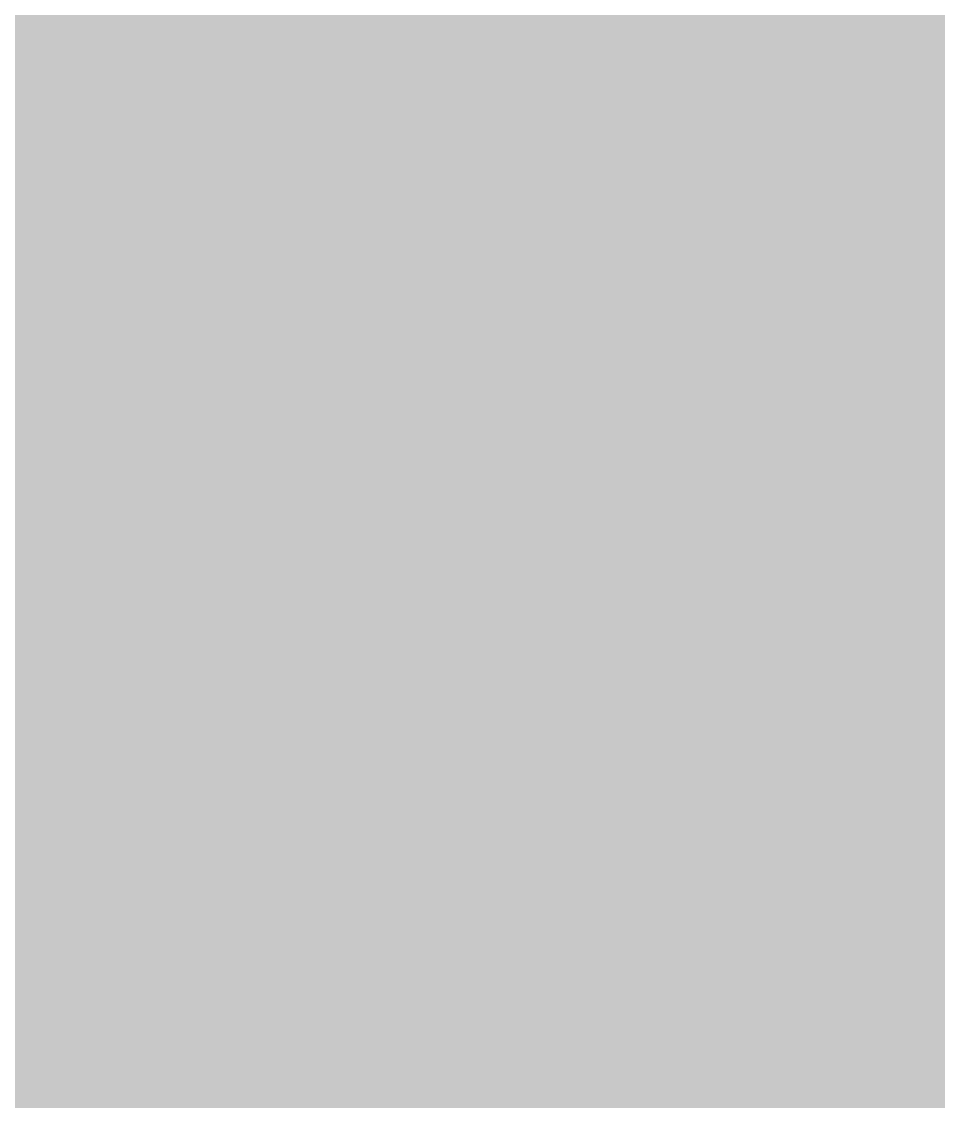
# Model space of a CAD drawing. Extents: x 980 to 1163, y 595 to 881.
# Drawn here: x 1112.92 to 1118.48, y 786.33 to 792.87 of the extents above; entities that cross this region are included whole.
import ezdxf

# ---------------------------------------------------------------- set-up
doc = ezdxf.new("R2010")
doc.units = 0
doc.header["$LTSCALE"] = 10
doc.header["$MEASUREMENT"] = 0
doc.layers.get('0').update_dxf_attribs({"linetype": 'CONTINUOUS'})
for name, color, linetype in [('22-304-2_BOT', 7, 'CONTINUOUS'), ('22-304-2_DRD', 7, 'CONTINUOUS'), ('22-304-2_DRL', 2, 'CONTINUOUS'), ('22-304-2_IN1', 4, 'CONTINUOUS'), ('22-304-2_IN2', 3, 'CONTINUOUS'), ('22-304-2_SMB', 5, 'CONTINUOUS'), ('22-304-2_SMT', 10, 'CONTINUOUS'), ('22-304-2_SPB', 14, 'CONTINUOUS'), ('22-304-2_SSB', 12, 'CONTINUOUS'), ('22-304-2_SST', 11, 'CONTINUOUS'), ('22-304-2_TOP', 13, 'CONTINUOUS'), ('THRUHOLE_TAP', 7, 'CONTINUOUS')]:
    doc.layers.add(name, color=color, linetype=linetype)

# ---------------------------------------------------------------- blocks, each defined once
blk = doc.blocks.new('ROUND_35')
at = {"const_width": 0.40005}
blk.add_lwpolyline([(-0.200024, 0, 1), (0.200024, 0, 1)], format="xyb", close=True, dxfattribs=at)
blk = doc.blocks.new('RECTANGLE_67')
blk.add_solid([(5.40004, 4.70027), (5.40004, -4.70027), (-5.40004, 4.70027), (-5.40004, -4.70027)])
blk = doc.blocks.new('ROUND_86')
at = {"const_width": 0.10033}
blk.add_lwpolyline([(-0.050164, 0, 1), (0.050164, 0, 1)], format="xyb", close=True, dxfattribs=at)
blk = doc.blocks.new('ROUND_80')
at = {"const_width": 0.10033}
blk.add_lwpolyline([(-0.050164, 0, 1), (0.050164, 0, 1)], format="xyb", close=True, dxfattribs=at)

msp = doc.modelspace()

# ---------------------------------------------------------------- linework, layer by layer
at = {"layer": '22-304-2_BOT', "const_width": 0.254}
for points in [[(1143.519262678014, 790.3931644194402), (1142.122262678014, 790.3931644194402), (1141.868262678013, 790.6471644194401), (1123.072262678013, 790.6471644194401), (1121.167262678013, 792.5521644194401), (1100.339262678013, 792.5521644194401), (1099.577262678014, 791.7901644194401)], [(1120.903102678014, 791.91716441944), (1100.600882678013, 791.91716441944)], [(1112.912262678014, 791.91716441944), (1112.912262678014, 772.7833444194401)], [(1113.140862678013, 791.91716441944), (1113.140862678013, 772.7833444194401)], [(1113.369462678014, 791.91716441944), (1113.369462678014, 772.7833444194401)], [(1113.598062678014, 791.91716441944), (1113.598062678014, 772.7833444194401)], [(1113.826662678013, 791.91716441944), (1113.826662678013, 772.7833444194401)], [(1114.055262678014, 791.91716441944), (1114.055262678014, 772.7833444194401)], [(1114.283862678014, 791.91716441944), (1114.283862678014, 772.7833444194401)], [(1114.512462678013, 791.91716441944), (1114.512462678013, 779.7785044194401)], [(1114.741062678014, 791.91716441944), (1114.741062678014, 779.7785044194401)], [(1114.969662678013, 791.91716441944), (1114.969662678013, 779.7785044194401)], [(1115.198262678014, 791.91716441944), (1115.198262678014, 779.7785044194401)], [(1115.426862678014, 791.91716441944), (1115.426862678014, 779.7785044194401)], [(1115.655462678013, 791.91716441944), (1115.655462678013, 779.7785044194401)], [(1115.884062678014, 791.91716441944), (1115.884062678014, 779.7785044194401)], [(1116.112662678014, 791.91716441944), (1116.112662678014, 779.7785044194401)], [(1116.341262678014, 791.91716441944), (1116.341262678014, 779.7785044194401)], [(1116.569862678014, 791.91716441944), (1116.569862678014, 779.7785044194401)], [(1116.798462678013, 791.91716441944), (1116.798462678013, 778.4958044194401)], [(1117.027062678014, 791.91716441944), (1117.027062678014, 778.7244044194401)], [(1117.255662678014, 791.91716441944), (1117.255662678014, 778.95300441944)], [(1117.484262678013, 791.91716441944), (1117.484262678013, 779.1816044194401)], [(1117.712862678014, 791.91716441944), (1117.712862678014, 779.4102044194401)], [(1117.941462678014, 791.91716441944), (1117.941462678014, 779.6388044194401)], [(1118.170062678013, 791.91716441944), (1118.170062678013, 779.8674044194402)], [(1118.398662678014, 791.91716441944), (1118.398662678014, 780.0960044194401)], [(1121.030102678013, 791.7901644194401), (1100.484042678014, 791.7901644194401)], [(1121.258702678014, 791.5615644194402), (1100.456102678014, 791.5615644194402)], [(1121.487302678014, 791.3329644194401), (1100.362122678014, 791.3329644194401)], [(1121.715902678013, 791.1043644194401), (1100.171622678014, 791.1043644194401)], [(1121.944502678014, 790.8757644194401), (1096.900102678014, 790.8757644194401)], [(1122.173102678013, 790.6471644194401), (1097.128702678013, 790.6471644194401)], [(1122.401702678013, 790.4185644194401), (1097.357302678014, 790.4185644194401)], [(1122.630302678014, 790.1899644194401), (1097.585902678014, 790.1899644194401)], [(1141.654902678014, 789.9613644194401), (1097.814502678013, 789.9613644194401)], [(1142.896962678014, 789.7327644194402), (1098.043102678014, 789.7327644194402)], [(1143.336382678013, 789.5041644194401), (1098.271702678014, 789.5041644194401)], [(1145.297262678014, 789.2755644194401), (1098.500302678013, 789.2755644194401)], [(1145.297262678014, 789.0469644194401), (1098.728902678014, 789.0469644194401)], [(1145.297262678014, 788.8183644194401), (1098.909242678013, 788.8183644194401)], [(1145.297262678014, 788.5897644194401), (1099.013382678014, 788.5897644194401)], [(1145.297262678014, 788.3611644194401), (1099.061642678014, 788.3611644194401)], [(1145.297262678014, 788.1325644194401), (1099.069262678014, 788.1325644194401)], [(1119.661042678013, 787.9039644194402), (1099.069262678014, 787.9039644194402)], [(1119.661042678013, 787.6753644194401), (1099.069262678014, 787.6753644194401)], [(1119.661042678013, 787.4467644194401), (1099.069262678014, 787.4467644194401)], [(1119.661042678013, 787.2181644194401), (1099.069262678014, 787.2181644194401)], [(1119.661042678013, 786.9895644194401), (1099.069262678014, 786.9895644194401)], [(1119.661042678013, 786.7609644194401), (1099.069262678014, 786.7609644194401)], [(1119.661042678013, 786.5323644194401), (1099.069262678014, 786.5323644194401)], [(1119.661042678013, 786.3037644194401), (1099.069262678014, 786.3037644194401)]]:
    msp.add_lwpolyline(points, dxfattribs=at)
at = {"layer": '22-304-2_DRD', "const_width": 0.254}
for points in [[(1114.055262678014, 790.2661644194401), (1113.674262678014, 789.8851644194401)], [(1114.563262678013, 790.2661644194401), (1114.055262678014, 790.2661644194401)], [(1114.944262678014, 789.8851644194401), (1114.563262678013, 790.2661644194401)], [(1116.595262678014, 790.2661644194401), (1116.214262678013, 789.8851644194401)], [(1117.103262678014, 790.2661644194401), (1116.595262678014, 790.2661644194401)], [(1117.484262678013, 789.8851644194401), (1117.103262678014, 790.2661644194401)], [(1114.055262678014, 790.0121644194401), (1114.055262678014, 789.8851644194401)], [(1114.182262678014, 790.0121644194401), (1114.055262678014, 790.0121644194401)], [(1114.182262678014, 789.8851644194401), (1114.182262678014, 790.0121644194401)], [(1114.436262678013, 790.0121644194401), (1114.436262678013, 789.8851644194401)], [(1114.563262678013, 790.0121644194401), (1114.436262678013, 790.0121644194401)], [(1114.563262678013, 789.8851644194401), (1114.563262678013, 790.0121644194401)], [(1116.595262678014, 790.0121644194401), (1116.595262678014, 789.8851644194401)], [(1116.722262678014, 790.0121644194401), (1116.595262678014, 790.0121644194401)], [(1116.722262678014, 789.8851644194401), (1116.722262678014, 790.0121644194401)], [(1116.976262678013, 790.0121644194401), (1116.976262678013, 789.8851644194401)], [(1117.103262678014, 790.0121644194401), (1116.976262678013, 790.0121644194401)], [(1117.103262678014, 789.8851644194401), (1117.103262678014, 790.0121644194401)], [(1113.674262678014, 789.8851644194401), (1113.674262678014, 789.3771644194401)], [(1114.055262678014, 789.8851644194401), (1114.182262678014, 789.8851644194401)], [(1114.436262678013, 789.8851644194401), (1114.563262678013, 789.8851644194401)], [(1114.944262678014, 789.3771644194401), (1114.944262678014, 789.8851644194401)], [(1116.214262678013, 789.8851644194401), (1116.214262678013, 789.3771644194401)], [(1116.595262678014, 789.8851644194401), (1116.722262678014, 789.8851644194401)], [(1116.976262678013, 789.8851644194401), (1117.103262678014, 789.8851644194401)], [(1117.484262678013, 789.3771644194401), (1117.484262678013, 789.8851644194401)], [(1114.182262678014, 789.2501644194401), (1113.928262678014, 789.5041644194401)], [(1114.690262678014, 789.5041644194401), (1114.436262678013, 789.2501644194401)], [(1116.722262678014, 789.2501644194401), (1116.468262678014, 789.5041644194401)], [(1117.230262678014, 789.5041644194401), (1116.976262678013, 789.2501644194401)], [(1113.674262678014, 789.3771644194401), (1114.055262678014, 788.9961644194401)], [(1114.563262678013, 788.9961644194401), (1114.944262678014, 789.3771644194401)], [(1116.214262678013, 789.3771644194401), (1116.595262678014, 788.9961644194401)], [(1117.103262678014, 788.9961644194401), (1117.484262678013, 789.3771644194401)], [(1114.436262678013, 789.2501644194401), (1114.182262678014, 789.2501644194401)], [(1116.976262678013, 789.2501644194401), (1116.722262678014, 789.2501644194401)], [(1113.293262678013, 788.9961644194401), (1112.785262678014, 788.9961644194401)], [(1113.674262678014, 788.6151644194401), (1113.293262678013, 788.9961644194401)], [(1114.055262678014, 788.9961644194401), (1114.563262678013, 788.9961644194401)], [(1115.325262678014, 788.9961644194401), (1114.944262678014, 788.6151644194401)], [(1115.833262678014, 788.9961644194401), (1115.325262678014, 788.9961644194401)], [(1116.214262678013, 788.6151644194401), (1115.833262678014, 788.9961644194401)], [(1116.595262678014, 788.9961644194401), (1117.103262678014, 788.9961644194401)], [(1112.912262678014, 788.7421644194401), (1112.785262678014, 788.7421644194401)], [(1112.912262678014, 788.6151644194401), (1112.912262678014, 788.7421644194401)], [(1113.166262678013, 788.7421644194401), (1113.166262678013, 788.6151644194401)], [(1113.293262678013, 788.7421644194401), (1113.166262678013, 788.7421644194401)], [(1113.293262678013, 788.6151644194401), (1113.293262678013, 788.7421644194401)], [(1115.325262678014, 788.7421644194401), (1115.325262678014, 788.6151644194401)], [(1115.452262678014, 788.7421644194401), (1115.325262678014, 788.7421644194401)], [(1115.452262678014, 788.6151644194401), (1115.452262678014, 788.7421644194401)], [(1115.706262678013, 788.7421644194401), (1115.706262678013, 788.6151644194401)], [(1115.833262678014, 788.7421644194401), (1115.706262678013, 788.7421644194401)], [(1115.833262678014, 788.6151644194401), (1115.833262678014, 788.7421644194401)], [(1112.785262678014, 788.6151644194401), (1112.912262678014, 788.6151644194401)], [(1113.166262678013, 788.6151644194401), (1113.293262678013, 788.6151644194401)], [(1113.674262678014, 788.1071644194401), (1113.674262678014, 788.6151644194401)], [(1114.944262678014, 788.6151644194401), (1114.944262678014, 788.1071644194401)], [(1115.325262678014, 788.6151644194401), (1115.452262678014, 788.6151644194401)], [(1115.706262678013, 788.6151644194401), (1115.833262678014, 788.6151644194401)], [(1116.214262678013, 788.1071644194401), (1116.214262678013, 788.6151644194401)], [(1112.912262678014, 787.9801644194401), (1112.658262678013, 788.23416441944)], [(1113.420262678014, 788.23416441944), (1113.166262678013, 787.9801644194401)], [(1115.452262678014, 787.9801644194401), (1115.198262678014, 788.23416441944)], [(1115.960262678014, 788.23416441944), (1115.706262678013, 787.9801644194401)], [(1113.293262678013, 787.7261644194401), (1113.674262678014, 788.1071644194401)], [(1114.944262678014, 788.1071644194401), (1115.325262678014, 787.7261644194401)], [(1115.833262678014, 787.7261644194401), (1116.214262678013, 788.1071644194401)], [(1113.166262678013, 787.9801644194401), (1112.912262678014, 787.9801644194401)], [(1115.706262678013, 787.9801644194401), (1115.452262678014, 787.9801644194401)], [(1112.785262678014, 787.7261644194401), (1113.293262678013, 787.7261644194401)], [(1114.055262678014, 787.7261644194401), (1113.674262678014, 787.3451644194402)], [(1114.563262678013, 787.7261644194401), (1114.055262678014, 787.7261644194401)], [(1114.944262678014, 787.3451644194402), (1114.563262678013, 787.7261644194401)], [(1115.325262678014, 787.7261644194401), (1115.833262678014, 787.7261644194401)], [(1116.595262678014, 787.7261644194401), (1116.214262678013, 787.3451644194402)], [(1117.103262678014, 787.7261644194401), (1116.595262678014, 787.7261644194401)], [(1117.484262678013, 787.3451644194402), (1117.103262678014, 787.7261644194401)], [(1114.055262678014, 787.4721644194401), (1114.055262678014, 787.3451644194402)], [(1114.182262678014, 787.4721644194401), (1114.055262678014, 787.4721644194401)], [(1114.182262678014, 787.3451644194402), (1114.182262678014, 787.4721644194401)], [(1114.436262678013, 787.4721644194401), (1114.436262678013, 787.3451644194402)], [(1114.563262678013, 787.4721644194401), (1114.436262678013, 787.4721644194401)], [(1114.563262678013, 787.3451644194402), (1114.563262678013, 787.4721644194401)], [(1116.595262678014, 787.4721644194401), (1116.595262678014, 787.3451644194402)], [(1116.722262678014, 787.4721644194401), (1116.595262678014, 787.4721644194401)], [(1116.722262678014, 787.3451644194402), (1116.722262678014, 787.4721644194401)], [(1116.976262678013, 787.4721644194401), (1116.976262678013, 787.3451644194402)], [(1117.103262678014, 787.4721644194401), (1116.976262678013, 787.4721644194401)], [(1117.103262678014, 787.3451644194402), (1117.103262678014, 787.4721644194401)], [(1113.674262678014, 787.3451644194402), (1113.674262678014, 786.8371644194401)], [(1114.055262678014, 787.3451644194402), (1114.182262678014, 787.3451644194402)], [(1114.436262678013, 787.3451644194402), (1114.563262678013, 787.3451644194402)], [(1114.944262678014, 786.8371644194401), (1114.944262678014, 787.3451644194402)], [(1116.214262678013, 787.3451644194402), (1116.214262678013, 786.8371644194401)], [(1116.595262678014, 787.3451644194402), (1116.722262678014, 787.3451644194402)], [(1116.976262678013, 787.3451644194402), (1117.103262678014, 787.3451644194402)], [(1117.484262678013, 786.8371644194401), (1117.484262678013, 787.3451644194402)], [(1114.182262678014, 786.7101644194402), (1113.928262678014, 786.9641644194401)], [(1114.690262678014, 786.9641644194401), (1114.436262678013, 786.7101644194402)], [(1116.722262678014, 786.7101644194402), (1116.468262678014, 786.9641644194401)], [(1117.230262678014, 786.9641644194401), (1116.976262678013, 786.7101644194402)], [(1113.674262678014, 786.8371644194401), (1114.055262678014, 786.4561644194401)], [(1114.563262678013, 786.4561644194401), (1114.944262678014, 786.8371644194401)], [(1116.214262678013, 786.8371644194401), (1116.595262678014, 786.4561644194401)], [(1117.103262678014, 786.4561644194401), (1117.484262678013, 786.8371644194401)], [(1114.436262678013, 786.7101644194402), (1114.182262678014, 786.7101644194402)], [(1116.976262678013, 786.7101644194402), (1116.722262678014, 786.7101644194402)], [(1113.293262678013, 786.4561644194401), (1112.785262678014, 786.4561644194401)], [(1113.674262678014, 786.0751644194402), (1113.293262678013, 786.4561644194401)], [(1114.055262678014, 786.4561644194401), (1114.563262678013, 786.4561644194401)], [(1115.325262678014, 786.4561644194401), (1114.944262678014, 786.0751644194402)], [(1115.833262678014, 786.4561644194401), (1115.325262678014, 786.4561644194401)], [(1116.214262678013, 786.0751644194402), (1115.833262678014, 786.4561644194401)], [(1116.595262678014, 786.4561644194401), (1117.103262678014, 786.4561644194401)], [(1112.912262678014, 786.2021644194401), (1112.785262678014, 786.2021644194401)], [(1112.912262678014, 786.0751644194402), (1112.912262678014, 786.2021644194401)], [(1113.166262678013, 786.2021644194401), (1113.166262678013, 786.0751644194402)], [(1113.293262678013, 786.2021644194401), (1113.166262678013, 786.2021644194401)], [(1113.293262678013, 786.0751644194402), (1113.293262678013, 786.2021644194401)], [(1115.325262678014, 786.2021644194401), (1115.325262678014, 786.0751644194402)], [(1115.452262678014, 786.2021644194401), (1115.325262678014, 786.2021644194401)], [(1115.452262678014, 786.0751644194402), (1115.452262678014, 786.2021644194401)], [(1115.706262678013, 786.2021644194401), (1115.706262678013, 786.0751644194402)], [(1115.833262678014, 786.2021644194401), (1115.706262678013, 786.2021644194401)], [(1115.833262678014, 786.0751644194402), (1115.833262678014, 786.2021644194401)]]:
    msp.add_lwpolyline(points, dxfattribs=at)
at = {"layer": '22-304-2_IN2', "const_width": 0.254}
for points in [[(1115.198262678014, 812.9915444194401), (1115.198262678014, 763.9670044194402)], [(1115.426862678014, 812.7629444194401), (1115.426862678014, 763.7663444194401)], [(1115.655462678013, 812.5343444194401), (1115.655462678013, 763.8704844194401)], [(1115.884062678014, 812.3057444194401), (1115.884062678014, 763.9339844194401)], [(1116.112662678014, 812.0771444194402), (1116.112662678014, 763.9644644194401)], [(1116.341262678014, 811.8485444194401), (1116.341262678014, 763.9644644194401)], [(1116.569862678014, 811.6199444194401), (1116.569862678014, 763.9289044194401)], [(1116.798462678013, 811.3913444194401), (1116.798462678013, 763.8603244194401)], [(1117.027062678014, 811.1627444194401), (1117.027062678014, 763.7536444194401)], [(1117.255662678014, 810.9341444194401), (1117.255662678014, 763.5961644194401)], [(1117.484262678013, 810.7055444194401), (1117.484262678013, 763.3675644194401)], [(1113.140862678013, 804.6578044194401), (1113.140862678013, 763.9670044194402)], [(1114.969662678013, 804.6578044194401), (1114.969662678013, 763.9670044194402)], [(1113.369462678014, 804.3606244194401), (1113.369462678014, 763.9670044194402)], [(1114.741062678014, 804.3606244194401), (1114.741062678014, 763.9670044194402)], [(1113.598062678014, 804.2056844194401), (1113.598062678014, 763.9670044194402)], [(1114.512462678013, 804.2056844194401), (1114.512462678013, 763.9670044194402)], [(1113.826662678013, 804.1244044194401), (1113.826662678013, 763.9670044194402)], [(1114.283862678014, 804.1244044194401), (1114.283862678014, 763.9670044194402)], [(1114.055262678014, 804.0990044194401), (1114.055262678014, 763.9670044194402)], [(1117.712862678014, 803.1338044194401), (1117.712862678014, 763.5961644194401)], [(1117.941462678014, 802.8366244194401), (1117.941462678014, 763.7536444194401)], [(1118.170062678013, 802.6816844194401), (1118.170062678013, 763.8603244194401)], [(1118.398662678014, 802.6004044194401), (1118.398662678014, 763.9289044194401)], [(1112.912262678014, 797.1063844194401), (1112.912262678014, 763.9670044194402)], [(1134.583542678014, 792.9331644194401), (1099.833802678014, 792.9331644194401)], [(1134.332082678014, 792.7045644194401), (1100.042082678013, 792.7045644194401)], [(1134.194922678013, 792.4759644194401), (1100.339262678013, 792.4759644194401)], [(1134.126342678014, 792.2473644194401), (1100.496742678014, 792.2473644194401)], [(1134.111102678014, 792.0187644194401), (1100.578022678013, 792.0187644194401)], [(1134.149202678014, 791.7901644194401), (1100.603422678013, 791.7901644194401)], [(1134.245722678014, 791.5615644194402), (1100.578022678013, 791.5615644194402)], [(1134.420982678014, 791.3329644194401), (1100.496742678014, 791.3329644194401)], [(1134.786742678014, 791.1043644194401), (1100.339262678013, 791.1043644194401)], [(1141.515202678014, 790.8757644194401), (1100.042082678013, 790.8757644194401)], [(1141.611722678014, 790.6471644194401), (1097.931342678014, 790.6471644194401)], [(1141.789522678014, 790.4185644194401), (1098.159942678014, 790.4185644194401)], [(1142.155282678013, 790.1899644194401), (1098.388542678013, 790.1899644194401)], [(1142.587082678014, 789.9613644194401), (1098.617142678014, 789.9613644194401)], [(1142.734402678014, 789.7327644194402), (1098.822882678013, 789.7327644194402)], [(1143.006182678014, 789.5041644194401), (1098.952422678014, 789.5041644194401)], [(1143.526882678013, 789.2755644194401), (1099.028622678014, 789.2755644194401)], [(1143.526882678013, 789.0469644194401), (1099.059102678013, 789.0469644194401)], [(1143.526882678013, 788.8183644194401), (1099.061642678014, 788.8183644194401)], [(1143.526882678013, 788.5897644194401), (1099.061642678014, 788.5897644194401)], [(1143.526882678013, 788.3611644194401), (1099.061642678014, 788.3611644194401)], [(1143.526882678013, 788.1325644194401), (1099.061642678014, 788.1325644194401)], [(1143.526882678013, 787.9039644194402), (1099.061642678014, 787.9039644194402)], [(1143.526882678013, 787.6753644194401), (1099.061642678014, 787.6753644194401)], [(1143.526882678013, 787.4467644194401), (1099.061642678014, 787.4467644194401)], [(1143.526882678013, 787.2181644194401), (1099.061642678014, 787.2181644194401)], [(1143.526882678013, 786.9895644194401), (1099.061642678014, 786.9895644194401)], [(1143.526882678013, 786.7609644194401), (1099.061642678014, 786.7609644194401)], [(1143.526882678013, 786.5323644194401), (1099.061642678014, 786.5323644194401)], [(1143.526882678013, 786.3037644194401), (1099.061642678014, 786.3037644194401)]]:
    msp.add_lwpolyline(points, dxfattribs=at)
at = {"layer": '22-304-2_SMB', "const_width": 0.254}
for points in [[(1121.294262678014, 790.9011644194401), (1100.974262678013, 790.9011644194401)], [(1112.836062678014, 790.9011644194401), (1112.836062678014, 780.7411644194401)], [(1113.064662678014, 790.9011644194401), (1113.064662678014, 780.7411644194401)], [(1113.293262678013, 790.9011644194401), (1113.293262678013, 780.7411644194401)], [(1113.521862678014, 790.9011644194401), (1113.521862678014, 780.7411644194401)], [(1113.750462678013, 790.9011644194401), (1113.750462678013, 780.7411644194401)], [(1113.979062678014, 790.9011644194401), (1113.979062678014, 780.7411644194401)], [(1114.207662678014, 790.9011644194401), (1114.207662678014, 780.7411644194401)], [(1114.436262678013, 790.9011644194401), (1114.436262678013, 780.7411644194401)], [(1114.664862678014, 790.9011644194401), (1114.664862678014, 780.7411644194401)], [(1114.893462678014, 790.9011644194401), (1114.893462678014, 780.7411644194401)], [(1115.122062678013, 790.9011644194401), (1115.122062678013, 780.7411644194401)], [(1115.350662678014, 790.9011644194401), (1115.350662678014, 780.7411644194401)], [(1115.579262678013, 790.9011644194401), (1115.579262678013, 780.7411644194401)], [(1115.807862678014, 790.9011644194401), (1115.807862678014, 780.7411644194401)], [(1116.036462678014, 790.9011644194401), (1116.036462678014, 780.7411644194401)], [(1116.265062678013, 790.9011644194401), (1116.265062678013, 780.7411644194401)], [(1116.493662678014, 790.9011644194401), (1116.493662678014, 780.7411644194401)], [(1116.722262678014, 790.9011644194401), (1116.722262678014, 780.7411644194401)], [(1116.950862678013, 790.9011644194401), (1116.950862678013, 780.7411644194401)], [(1117.179462678014, 790.9011644194401), (1117.179462678014, 780.7411644194401)], [(1117.408062678013, 790.9011644194401), (1117.408062678013, 780.7411644194401)], [(1117.636662678014, 790.9011644194401), (1117.636662678014, 780.7411644194401)], [(1117.865262678014, 790.9011644194401), (1117.865262678014, 780.7411644194401)], [(1118.093862678013, 790.9011644194401), (1118.093862678013, 780.7411644194401)], [(1118.322462678014, 790.9011644194401), (1118.322462678014, 780.7411644194401)], [(1118.551062678014, 790.9011644194401), (1118.551062678014, 780.7411644194401)], [(1121.395862678014, 790.7995644194401), (1100.872662678014, 790.7995644194401)], [(1121.624462678014, 790.5709644194401), (1100.644062678014, 790.5709644194401)], [(1121.853062678013, 790.3423644194402), (1100.415462678013, 790.3423644194402)], [(1122.081662678014, 790.1137644194401), (1100.186862678014, 790.1137644194401)], [(1122.310262678013, 789.8851644194401), (1099.958262678014, 789.8851644194401)], [(1122.538862678014, 789.6565644194401), (1099.729662678013, 789.6565644194401)], [(1141.817462678013, 789.4279644194401), (1099.704262678013, 789.4279644194401)], [(1142.046062678014, 789.1993644194401), (1099.704262678013, 789.1993644194401)], [(1144.789262678014, 788.9707644194401), (1099.704262678013, 788.9707644194401)], [(1144.789262678014, 788.7421644194401), (1099.704262678013, 788.7421644194401)], [(1144.789262678014, 788.5135644194402), (1099.704262678013, 788.5135644194402)], [(1144.789262678014, 788.2849644194401), (1099.704262678013, 788.2849644194401)], [(1144.789262678014, 788.0563644194401), (1099.704262678013, 788.0563644194401)], [(1144.789262678014, 787.8277644194401), (1099.704262678013, 787.8277644194401)], [(1144.789262678014, 787.5991644194401), (1099.704262678013, 787.5991644194401)], [(1144.789262678014, 787.3705644194401), (1099.704262678013, 787.3705644194401)], [(1144.789262678014, 787.1419644194401), (1099.704262678013, 787.1419644194401)], [(1144.789262678014, 786.9133644194401), (1099.704262678013, 786.9133644194401)], [(1144.789262678014, 786.6847644194402), (1099.704262678013, 786.6847644194402)], [(1144.789262678014, 786.4561644194401), (1099.704262678013, 786.4561644194401)], [(1144.789262678014, 786.2275644194401), (1099.704262678013, 786.2275644194401)]]:
    msp.add_lwpolyline(points, dxfattribs=at)
at = {"layer": '22-304-2_SMT', "const_width": 0.254}
for points in [[(1124.469262678014, 790.9011644194401), (1103.514262678013, 790.9011644194401)], [(1112.988462678014, 790.9011644194401), (1112.988462678014, 773.7561644194401)], [(1113.217062678013, 790.9011644194401), (1113.217062678013, 773.7561644194401)], [(1113.445662678014, 790.9011644194401), (1113.445662678014, 773.7561644194401)], [(1113.674262678014, 790.9011644194401), (1113.674262678014, 773.7561644194401)], [(1113.902862678013, 790.9011644194401), (1113.902862678013, 773.7561644194401)], [(1114.131462678014, 790.9011644194401), (1114.131462678014, 773.7561644194401)], [(1114.360062678013, 790.9011644194401), (1114.360062678013, 773.7561644194401)], [(1114.588662678014, 790.9011644194401), (1114.588662678014, 773.7561644194401)], [(1114.817262678014, 790.9011644194401), (1114.817262678014, 773.7561644194401)], [(1115.045862678013, 790.9011644194401), (1115.045862678013, 773.7561644194401)], [(1115.274462678014, 790.9011644194401), (1115.274462678014, 773.7561644194401)], [(1115.503062678014, 790.9011644194401), (1115.503062678014, 773.7561644194401)], [(1115.731662678013, 790.9011644194401), (1115.731662678013, 773.7561644194401)], [(1115.960262678014, 790.9011644194401), (1115.960262678014, 773.7561644194401)], [(1116.188862678013, 790.9011644194401), (1116.188862678013, 773.7561644194401)], [(1116.417462678014, 790.9011644194401), (1116.417462678014, 773.7561644194401)], [(1116.646062678014, 790.9011644194401), (1116.646062678014, 773.7561644194401)], [(1116.874662678013, 790.9011644194401), (1116.874662678013, 773.7561644194401)], [(1117.103262678014, 790.9011644194401), (1117.103262678014, 773.7561644194401)], [(1117.331862678014, 790.9011644194401), (1117.331862678014, 773.7561644194401)], [(1117.560462678013, 790.9011644194401), (1117.560462678013, 773.7561644194401)], [(1117.789062678014, 790.9011644194401), (1117.789062678014, 773.7561644194401)], [(1118.017662678013, 790.9011644194401), (1118.017662678013, 773.7561644194401)], [(1118.246262678014, 790.9011644194401), (1118.246262678014, 773.7561644194401)], [(1118.474862678014, 790.9011644194401), (1118.474862678014, 773.7561644194401)], [(1124.596262678014, 790.7741644194401), (1103.514262678013, 790.7741644194401)], [(1124.824862678013, 790.5455644194401), (1103.514262678013, 790.5455644194401)], [(1125.053462678014, 790.3169644194402), (1103.514262678013, 790.3169644194402)], [(1125.104262678014, 790.0883644194402), (1103.514262678013, 790.0883644194402)], [(1125.104262678014, 789.8597644194401), (1103.514262678013, 789.8597644194401)], [(1125.104262678014, 789.6311644194401), (1103.514262678013, 789.6311644194401)], [(1125.104262678014, 789.4025644194401), (1103.514262678013, 789.4025644194401)], [(1125.104262678014, 789.1739644194402), (1103.514262678013, 789.1739644194402)], [(1125.104262678014, 788.9453644194401), (1103.514262678013, 788.9453644194401)], [(1125.104262678014, 788.7167644194401), (1103.514262678013, 788.7167644194401)], [(1125.104262678014, 788.4881644194402), (1103.514262678013, 788.4881644194402)], [(1125.104262678014, 788.2595644194402), (1103.514262678013, 788.2595644194402)], [(1125.104262678014, 788.0309644194401), (1103.514262678013, 788.0309644194401)], [(1125.104262678014, 787.8023644194401), (1103.514262678013, 787.8023644194401)], [(1125.104262678014, 787.5737644194401), (1103.514262678013, 787.5737644194401)], [(1125.104262678014, 787.3451644194402), (1103.514262678013, 787.3451644194402)], [(1125.104262678014, 787.1165644194401), (1103.514262678013, 787.1165644194401)], [(1125.104262678014, 786.8879644194401), (1103.514262678013, 786.8879644194401)], [(1125.104262678014, 786.6593644194402), (1103.514262678013, 786.6593644194402)], [(1125.104262678014, 786.4307644194402), (1103.514262678013, 786.4307644194402)], [(1125.104262678014, 786.2021644194401), (1103.514262678013, 786.2021644194401)]]:
    msp.add_lwpolyline(points, dxfattribs=at)
at = {"layer": '22-304-2_SPB', "const_width": 0.09906000000000001}
for points in [[(1118.187842678014, 790.5709644194401), (1113.389782678013, 790.5709644194401), (1113.389782678013, 786.4714044194401)], [(1113.465982678013, 790.5709644194401), (1113.465982678013, 786.4714044194401)], [(1113.557422678014, 790.5709644194401), (1113.557422678014, 786.4714044194401)], [(1113.646322678014, 790.5709644194401), (1113.646322678014, 786.4714044194401)], [(1113.737762678013, 790.5709644194401), (1113.737762678013, 786.4714044194401)], [(1113.826662678013, 790.5709644194401), (1113.826662678013, 786.4714044194401)], [(1113.915562678013, 790.5709644194401), (1113.915562678013, 786.4714044194401)], [(1114.007002678014, 790.5709644194401), (1114.007002678014, 786.4714044194401)], [(1114.095902678014, 790.5709644194401), (1114.095902678014, 786.4714044194401)], [(1114.187342678013, 790.5709644194401), (1114.187342678013, 786.4714044194401)], [(1114.276242678014, 790.5709644194401), (1114.276242678014, 786.4714044194401)], [(1114.365142678014, 790.5709644194401), (1114.365142678014, 786.4714044194401)], [(1114.456582678014, 790.5709644194401), (1114.456582678014, 786.4714044194401)], [(1114.545482678014, 790.5709644194401), (1114.545482678014, 786.4714044194401)], [(1114.636922678013, 790.5709644194401), (1114.636922678013, 786.4714044194401)], [(1114.725822678014, 790.5709644194401), (1114.725822678014, 786.4714044194401)], [(1114.814722678014, 790.5709644194401), (1114.814722678014, 786.4714044194401)], [(1114.906162678014, 790.5709644194401), (1114.906162678014, 786.4714044194401)], [(1114.995062678013, 790.5709644194401), (1114.995062678013, 786.4714044194401)], [(1115.086502678014, 790.5709644194401), (1115.086502678014, 786.4714044194401)], [(1115.175402678014, 790.5709644194401), (1115.175402678014, 786.4714044194401)], [(1115.264302678014, 790.5709644194401), (1115.264302678014, 786.4714044194401)], [(1115.355742678013, 790.5709644194401), (1115.355742678013, 786.4714044194401)], [(1115.444642678013, 790.5709644194401), (1115.444642678013, 786.4714044194401)], [(1115.536082678014, 790.5709644194401), (1115.536082678014, 786.4714044194401)], [(1115.624982678014, 790.5709644194401), (1115.624982678014, 786.4714044194401)], [(1115.713882678014, 790.5709644194401), (1115.713882678014, 786.4714044194401)], [(1115.805322678013, 790.5709644194401), (1115.805322678013, 786.4714044194401)], [(1115.894222678014, 790.5709644194401), (1115.894222678014, 786.4714044194401)], [(1115.985662678014, 790.5709644194401), (1115.985662678014, 786.4714044194401)], [(1116.074562678014, 790.5709644194401), (1116.074562678014, 786.4714044194401)], [(1116.163462678014, 790.5709644194401), (1116.163462678014, 786.4714044194401)], [(1116.254902678013, 790.5709644194401), (1116.254902678013, 786.4714044194401)], [(1116.343802678014, 790.5709644194401), (1116.343802678014, 786.4714044194401)], [(1116.435242678014, 790.5709644194401), (1116.435242678014, 786.4714044194401)], [(1116.524142678014, 790.5709644194401), (1116.524142678014, 786.4714044194401)], [(1116.613042678013, 790.5709644194401), (1116.613042678013, 786.4714044194401)], [(1116.704482678014, 790.5709644194401), (1116.704482678014, 786.4714044194401)], [(1116.793382678014, 790.5709644194401), (1116.793382678014, 786.4714044194401)], [(1116.882282678014, 790.5709644194401), (1116.882282678014, 786.4714044194401)], [(1116.973722678013, 790.5709644194401), (1116.973722678013, 786.4714044194401)], [(1117.062622678013, 790.5709644194401), (1117.062622678013, 786.4714044194401)], [(1117.154062678014, 790.5709644194401), (1117.154062678014, 786.4714044194401)], [(1117.242962678014, 790.5709644194401), (1117.242962678014, 786.4714044194401)], [(1117.331862678014, 790.5709644194401), (1117.331862678014, 786.4714044194401)], [(1117.423302678013, 790.5709644194401), (1117.423302678013, 786.4714044194401)], [(1117.512202678014, 790.5709644194401), (1117.512202678014, 786.4714044194401)], [(1117.603642678014, 790.5709644194401), (1117.603642678014, 786.4714044194401)], [(1117.692542678014, 790.5709644194401), (1117.692542678014, 786.4714044194401)], [(1117.781442678013, 790.5709644194401), (1117.781442678013, 786.4714044194401)], [(1117.872882678013, 790.5709644194401), (1117.872882678013, 786.4714044194401)], [(1117.961782678014, 790.5709644194401), (1117.961782678014, 786.4714044194401)], [(1118.053222678014, 790.5709644194401), (1118.053222678014, 786.4714044194401)], [(1118.142122678013, 790.5709644194401), (1118.142122678013, 786.4714044194401)], [(1118.187842678014, 790.5709644194401), (1118.187842678014, 786.4714044194401)], [(1118.187842678014, 790.5049244194402), (1113.389782678013, 790.5049244194402)], [(1118.187842678014, 790.4134844194401), (1113.389782678013, 790.4134844194401)], [(1118.187842678014, 790.32458441944), (1113.389782678013, 790.32458441944)], [(1118.187842678014, 790.2356844194401), (1113.389782678013, 790.2356844194401)], [(1118.187842678014, 790.1442444194402), (1113.389782678013, 790.1442444194402)], [(1118.187842678014, 790.0553444194401), (1113.389782678013, 790.0553444194401)], [(1118.187842678014, 789.9639044194402), (1113.389782678013, 789.9639044194402)], [(1118.187842678014, 789.8750044194401), (1113.389782678013, 789.8750044194401)], [(1118.187842678014, 789.7861044194401), (1113.389782678013, 789.7861044194401)], [(1118.187842678014, 789.6946644194401), (1113.389782678013, 789.6946644194401)], [(1118.187842678014, 789.6057644194401), (1113.389782678013, 789.6057644194401)], [(1118.187842678014, 789.5168644194401), (1113.389782678013, 789.5168644194401)], [(1118.187842678014, 789.4254244194401), (1113.389782678013, 789.4254244194401)], [(1118.187842678014, 789.3365244194401), (1113.389782678013, 789.3365244194401)], [(1118.187842678014, 789.2450844194401), (1113.389782678013, 789.2450844194401)], [(1118.187842678014, 789.1561844194401), (1113.389782678013, 789.1561844194401)], [(1118.187842678014, 789.06728441944), (1113.389782678013, 789.06728441944)], [(1118.187842678014, 788.9758444194401), (1113.389782678013, 788.9758444194401)], [(1118.187842678014, 788.8869444194402), (1113.389782678013, 788.8869444194402)], [(1118.187842678014, 788.7955044194401), (1113.389782678013, 788.7955044194401)], [(1118.187842678014, 788.70660441944), (1113.389782678013, 788.70660441944)], [(1118.187842678014, 788.6177044194401), (1113.389782678013, 788.6177044194401)], [(1118.187842678014, 788.5262644194402), (1113.389782678013, 788.5262644194402)], [(1118.187842678014, 788.4373644194401), (1113.389782678013, 788.4373644194401)], [(1118.187842678014, 788.34592441944), (1113.389782678013, 788.34592441944)], [(1118.187842678014, 788.2570244194401), (1113.389782678013, 788.2570244194401)], [(1118.187842678014, 788.1681244194401), (1113.389782678013, 788.1681244194401)], [(1118.187842678014, 788.0766844194401), (1113.389782678013, 788.0766844194401)], [(1118.187842678014, 787.9877844194401), (1113.389782678013, 787.9877844194401)], [(1118.187842678014, 787.8963444194401), (1113.389782678013, 787.8963444194401)], [(1118.187842678014, 787.8074444194401), (1113.389782678013, 787.8074444194401)], [(1118.187842678014, 787.7185444194401), (1113.389782678013, 787.7185444194401)], [(1118.187842678014, 787.6271044194401), (1113.389782678013, 787.6271044194401)], [(1118.187842678014, 787.5382044194401), (1113.389782678013, 787.5382044194401)], [(1118.187842678014, 787.4467644194401), (1113.389782678013, 787.4467644194401)], [(1118.187842678014, 787.3578644194401), (1113.389782678013, 787.3578644194401)], [(1118.187842678014, 787.2689644194402), (1113.389782678013, 787.2689644194402)], [(1118.187842678014, 787.1775244194401), (1113.389782678013, 787.1775244194401)], [(1118.187842678014, 787.0886244194401), (1113.389782678013, 787.0886244194401)], [(1118.187842678014, 786.9971844194401), (1113.389782678013, 786.9971844194401)], [(1118.187842678014, 786.9082844194402), (1113.389782678013, 786.9082844194402)], [(1118.187842678014, 786.8193844194401), (1113.389782678013, 786.8193844194401)], [(1118.187842678014, 786.7279444194401), (1113.389782678013, 786.7279444194401)], [(1118.187842678014, 786.6390444194401), (1113.389782678013, 786.6390444194401)], [(1118.187842678014, 786.5476044194402), (1113.389782678013, 786.5476044194402)], [(1118.187842678014, 786.4714044194401), (1113.389782678013, 786.4714044194401)]]:
    msp.add_lwpolyline(points, dxfattribs=at)
at = {"layer": '22-304-2_SSB', "const_width": 0.1524}
for points in [[(1113.590442678013, 792.7045644194401), (1112.742082678014, 792.7045644194401), (1112.574442678014, 792.6461444194401), (1112.574442678014, 792.2905444194402), (1112.742082678014, 792.2295844194401), (1113.590442678013, 792.2295844194401)], [(1117.961782678014, 789.1104644194402), (1117.951622678014, 789.1206244194401), (1117.961782678014, 789.1206244194401), (1117.951622678014, 789.1206244194401), (1117.938922678014, 789.1180844194402), (1117.938922678014, 789.9207244194401), (1116.036462678014, 790.1213844194401), (1110.042062678014, 790.1213844194401), (1108.139602678013, 789.9207244194401), (1108.139602678013, 789.1155444194401)], [(1117.794142678013, 788.6710444194401), (1117.951622678014, 789.1206244194401), (1117.938922678014, 789.1206244194401), (1108.139602678013, 789.1206244194401), (1108.126902678013, 789.1206244194401), (1108.116742678013, 789.1104644194402), (1108.126902678013, 789.1206244194401), (1108.116742678013, 789.1206244194401), (1108.126902678013, 789.1206244194401), (1108.284382678014, 788.6710444194401)], [(1113.567582678013, 779.8699444194401), (1117.852562678014, 779.8699444194401), (1117.794142678013, 779.9512244194401), (1117.804302678014, 779.9613844194402), (1117.862722678014, 779.8801044194402), (1117.893202678013, 779.8801044194402), (1118.037982678014, 780.0909244194402), (1118.027822678014, 780.0909244194402), (1118.037982678014, 780.0909244194402), (1118.037982678014, 789.1104644194402), (1117.961782678014, 789.1104644194402), (1117.804302678014, 788.6608844194401)], [(1117.197242678013, 788.5618244194401), (1117.197242678013, 780.0121844194401), (1117.804302678014, 779.9613844194402), (1117.804302678014, 788.6608844194401), (1117.794142678013, 788.6710444194401)], [(1117.197242678013, 788.5694444194401), (1108.881282678014, 788.5694444194401)]]:
    msp.add_lwpolyline(points, dxfattribs=at)
for points in [[(1117.329322678014, 788.5618244194401, 0.1131986), (1117.794142678013, 788.6710444194401)], [(1117.329322678014, 788.5516644194402, 0.1119907), (1117.804940678014, 788.6595464194402)], [(1117.197242678013, 788.5694444194401, 0.0309514), (1117.329322678014, 788.5612624194401)], [(1117.197242678013, 788.5618244194401, 0.0300955), (1117.329322678014, 788.55386841944)]]:
    msp.add_lwpolyline(points, format="xyb", dxfattribs=at)
at = {"layer": '22-304-2_SST', "const_width": 0.1524}
for points in [[(1120.346842678013, 788.4246644194401, 0.2336619), (1112.780182678013, 792.1649564194402)], [(1120.872622678014, 784.2412844194401, 0.3581238), (1112.780182678013, 790.8910044194402)], [(1119.706762678014, 784.2412844194401, 0.3491744), (1112.780182678013, 789.7505444194401)]]:
    msp.add_lwpolyline(points, format="xyb", dxfattribs=at)
at = {"layer": '22-304-2_TOP'}
for points, const_width in [([(1104.578522678014, 802.4759444194401), (1104.578522678014, 793.6469044194401), (1106.054262678014, 792.1711644194402), (1125.104262678014, 792.1711644194402), (1126.488562678014, 790.7868644194401), (1126.488562678014, 782.6410844194402)], 0.635), ([(1124.774062678013, 791.3329644194401), (1102.815762678013, 791.3329644194401)], 0.254), ([(1124.761362678013, 791.3456644194401), (1106.054262678014, 791.3456644194401)], 0.254), ([(1112.912262678014, 791.3456644194401), (1112.912262678014, 773.1211644194401)], 0.254), ([(1113.140862678013, 791.3456644194401), (1113.140862678013, 773.1211644194401)], 0.254), ([(1113.369462678014, 791.3456644194401), (1113.369462678014, 773.1211644194401)], 0.254), ([(1113.598062678014, 791.3456644194401), (1113.598062678014, 773.1211644194401)], 0.254), ([(1113.826662678013, 791.3456644194401), (1113.826662678013, 773.1211644194401)], 0.254), ([(1114.055262678014, 791.3456644194401), (1114.055262678014, 773.1211644194401)], 0.254), ([(1114.283862678014, 791.3456644194401), (1114.283862678014, 773.1211644194401)], 0.254), ([(1114.512462678013, 791.3456644194401), (1114.512462678013, 773.1211644194401)], 0.254), ([(1114.741062678014, 791.3456644194401), (1114.741062678014, 773.1211644194401)], 0.254), ([(1114.969662678013, 791.3456644194401), (1114.969662678013, 773.1211644194401)], 0.254), ([(1115.198262678014, 791.3456644194401), (1115.198262678014, 773.1211644194401)], 0.254), ([(1115.426862678014, 791.3456644194401), (1115.426862678014, 773.1211644194401)], 0.254), ([(1115.655462678013, 791.3456644194401), (1115.655462678013, 773.1211644194401)], 0.254), ([(1115.884062678014, 791.3456644194401), (1115.884062678014, 773.1211644194401)], 0.254), ([(1116.112662678014, 791.3456644194401), (1116.112662678014, 773.1211644194401)], 0.254), ([(1116.341262678014, 791.3456644194401), (1116.341262678014, 773.1211644194401)], 0.254), ([(1116.569862678014, 791.3456644194401), (1116.569862678014, 773.1211644194401)], 0.254), ([(1116.798462678013, 791.3456644194401), (1116.798462678013, 773.1211644194401)], 0.254), ([(1117.027062678014, 791.3456644194401), (1117.027062678014, 773.1211644194401)], 0.254), ([(1117.255662678014, 791.3456644194401), (1117.255662678014, 773.1211644194401)], 0.254), ([(1117.484262678013, 791.3456644194401), (1117.484262678013, 773.1211644194401)], 0.254), ([(1117.712862678014, 791.3456644194401), (1117.712862678014, 773.1211644194401)], 0.254), ([(1117.941462678014, 791.3456644194401), (1117.941462678014, 773.1211644194401)], 0.254), ([(1118.170062678013, 791.3456644194401), (1118.170062678013, 773.1211644194401)], 0.254), ([(1118.398662678014, 791.3456644194401), (1118.398662678014, 773.1211644194401)], 0.254), ([(1125.002662678014, 791.1043644194401), (1102.815762678013, 791.1043644194401)], 0.254), ([(1125.231262678014, 790.8757644194401), (1102.815762678013, 790.8757644194401)], 0.254), ([(1125.459862678013, 790.6471644194401), (1102.815762678013, 790.6471644194401)], 0.254), ([(1125.663062678014, 790.4185644194401), (1102.815762678013, 790.4185644194401)], 0.254), ([(1125.663062678014, 790.1899644194401), (1102.815762678013, 790.1899644194401)], 0.254), ([(1125.663062678014, 789.9613644194401), (1102.815762678013, 789.9613644194401)], 0.254), ([(1125.663062678014, 789.7327644194402), (1102.815762678013, 789.7327644194402)], 0.254), ([(1125.663062678014, 789.5041644194401), (1102.815762678013, 789.5041644194401)], 0.254), ([(1125.663062678014, 789.2755644194401), (1102.815762678013, 789.2755644194401)], 0.254), ([(1125.663062678014, 789.0469644194401), (1102.815762678013, 789.0469644194401)], 0.254), ([(1125.663062678014, 788.8183644194401), (1102.815762678013, 788.8183644194401)], 0.254), ([(1125.663062678014, 788.5897644194401), (1102.815762678013, 788.5897644194401)], 0.254), ([(1125.663062678014, 788.3611644194401), (1102.815762678013, 788.3611644194401)], 0.254), ([(1125.663062678014, 788.1325644194401), (1102.815762678013, 788.1325644194401)], 0.254), ([(1125.663062678014, 787.9039644194402), (1102.815762678013, 787.9039644194402)], 0.254), ([(1125.663062678014, 787.6753644194401), (1102.815762678013, 787.6753644194401)], 0.254), ([(1125.663062678014, 787.4467644194401), (1102.815762678013, 787.4467644194401)], 0.254), ([(1125.663062678014, 787.2181644194401), (1102.815762678013, 787.2181644194401)], 0.254), ([(1125.663062678014, 786.9895644194401), (1102.815762678013, 786.9895644194401)], 0.254), ([(1125.663062678014, 786.7609644194401), (1102.815762678013, 786.7609644194401)], 0.254), ([(1125.663062678014, 786.5323644194401), (1102.815762678013, 786.5323644194401)], 0.254), ([(1125.663062678014, 786.3037644194401), (1102.815762678013, 786.3037644194401)], 0.254)]:
    msp.add_lwpolyline(points, dxfattribs=dict(at, const_width=const_width))

# ---------------------------------------------------------------- block references
at = {"layer": '22-304-2_BOT'}
for name, p in [('RECTANGLE_67', (1113.039262678014, 786.1208844194401)), ('ROUND_35', (1114.309262678014, 789.6311644194401)), ('ROUND_35', (1116.849262678013, 789.6311644194401)), ('ROUND_35', (1113.039262678014, 788.3611644194401)), ('ROUND_35', (1115.579262678013, 788.3611644194401)), ('ROUND_35', (1114.309262678014, 787.0911644194401)), ('ROUND_35', (1116.849262678013, 787.0911644194401))]:
    msp.add_blockref(name, p, dxfattribs=at)
at = {"layer": '22-304-2_DRL'}
for p in [(1114.309262678014, 789.6311644194401), (1116.849262678013, 789.6311644194401), (1113.039262678014, 788.3611644194401), (1115.579262678013, 788.3611644194401), (1114.309262678014, 787.0911644194401), (1116.849262678013, 787.0911644194401)]:
    msp.add_blockref('ROUND_86', p, dxfattribs=at)
at = {"layer": '22-304-2_IN1'}
for p in [(1114.309262678014, 789.6311644194401), (1116.849262678013, 789.6311644194401), (1113.039262678014, 788.3611644194401), (1115.579262678013, 788.3611644194401), (1114.309262678014, 787.0911644194401), (1116.849262678013, 787.0911644194401)]:
    msp.add_blockref('ROUND_35', p, dxfattribs=at)
at = {"layer": '22-304-2_IN2'}
for p in [(1114.309262678014, 789.6311644194401), (1116.849262678013, 789.6311644194401), (1113.039262678014, 788.3611644194401), (1115.579262678013, 788.3611644194401), (1114.309262678014, 787.0911644194401), (1116.849262678013, 787.0911644194401)]:
    msp.add_blockref('ROUND_35', p, dxfattribs=at)
at = {"layer": '22-304-2_SMB'}
msp.add_blockref('RECTANGLE_67', (1113.039262678014, 786.1208844194401), dxfattribs=at)
at = {"layer": '22-304-2_TOP'}
for p in [(1114.309262678014, 789.6311644194401), (1116.849262678013, 789.6311644194401), (1113.039262678014, 788.3611644194401), (1115.579262678013, 788.3611644194401), (1114.309262678014, 787.0911644194401), (1116.849262678013, 787.0911644194401)]:
    msp.add_blockref('ROUND_35', p, dxfattribs=at)
at = {"layer": 'THRUHOLE_TAP'}
for p in [(1114.309262678014, 789.6311644194401), (1116.849262678013, 789.6311644194401), (1113.039262678014, 788.3611644194401), (1115.579262678013, 788.3611644194401), (1114.309262678014, 787.0911644194401), (1116.849262678013, 787.0911644194401)]:
    msp.add_blockref('ROUND_80', p, dxfattribs=at)

doc.saveas('drawing.dxf')
